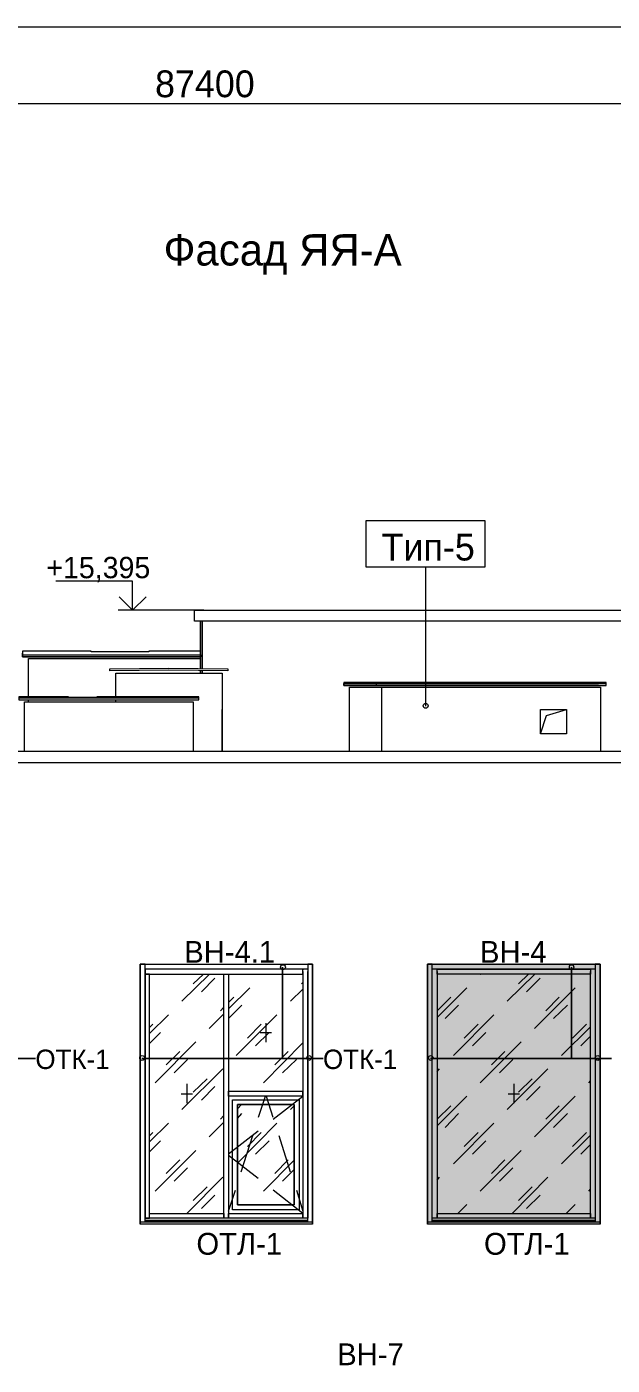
# Model space of a CAD drawing. Header units: millimetres. Extents: x 2294 to 908349, y -83289 to 219220.
# Drawn here: x 359680 to 365989, y 50504 to 64928 of the extents above; entities that cross this region are included whole.
import ezdxf

# ---------------------------------------------------------------- set-up
doc = ezdxf.new("R2010")
doc.units = ezdxf.units.MM
doc.layers.add('PDF _Геометрия', color=7, linetype='Continuous')
doc.layers.add('PDF _Текст', color=7, linetype='Continuous')

msp = doc.modelspace()

# ---------------------------------------------------------------- hatches: boundary and pattern name
at = {"transparency": 33554551}
h = msp.add_hatch(color=3, dxfattribs=at)
h.dxf.hatch_style = 1
h.paths.add_polyline_path([(363997.3, 54838.1), (365855.3, 54838.1), (365855.3, 52031.5), (363997.3, 52031.5)])

# ---------------------------------------------------------------- linework, layer by layer
at = {"layer": 'PDF _Геометрия', "lineweight": 9}
for points in [[(317601.8, 64927.7), (367909.9, 64927.7), (368373.3, 64927.7), (408097.8, 64927.7)], [(317601.8, 64101.5), (408097.8, 64101.5)], [(363979.9, 57605.3), (363979.9, 59104.7)], [(361588.6, 58641.4), (361037.8, 58641.4), (360819.2, 58641.4), (360819.2, 58951.7), (359993, 58951.7)], [(360976.6, 58641.4), (360666.2, 58641.4)], [(374401.7, 58523.3), (361488.1, 58523.3), (361488.1, 58641.4), (374401.7, 58641.4)], [(361553.6, 58011.9), (361553.6, 58523.3)], [(361553.6, 58160.5), (361553.6, 58138.6), (359634.5, 58138.6), (359634.5, 58178)], [(359634.5, 58160.5), (359634.5, 58138.6), (361553.6, 58138.6)], [(360373.3, 58191.1), (360373.3, 58195.5), (360994.1, 58195.5), (360994.1, 58191.1)], [(359700.1, 57705.8), (359700.1, 58121.1), (359805, 58121.1), (361553.6, 58121.1)], [(361553.6, 57963.8), (361553.6, 57990)], [(360640, 57705.8), (360640, 57963.8), (360744.9, 57963.8), (361676, 57963.8), (361785.3, 57963.8), (361785.3, 57120), (361785.3, 57570.3), (361785.3, 57120), (361785.3, 57570.3)], [(365842.1, 57863.2), (363096.8, 57863.2), (363096.8, 57850.1)], [(363096.8, 57841.4), (363096.8, 57828.2), (363096.8, 57850.1), (363446.5, 57850.1), (363446.5, 57828.2), (365925.2, 57828.2), (365925.2, 57850.1)], [(363446.5, 57841.4), (363446.5, 57828.2), (365925.2, 57828.2), (365925.2, 57841.4)], [(364565.6, 57858.8), (365081.5, 57858.8)], [(359595.2, 57697.1), (359595.2, 57675.2), (361536.1, 57675.2), (361536.1, 57697.1)], [(360128.5, 57701.5), (360434.5, 57701.5)], [(365842.1, 57828.2), (363096.8, 57828.2), (365842.1, 57828.2)], [(363158, 57120), (363158, 57810.8), (363267.3, 57810.8), (365671.7, 57810.8)], [(363507.7, 57120), (363507.7, 57810.8), (363617, 57810.8), (365754.7, 57810.8), (365864, 57810.8), (365864, 57120)], [(359595.2, 57684), (359595.2, 57675.2), (361536.1, 57675.2), (361536.1, 57684)], [(359656.4, 57120), (359656.4, 57653.4), (359765.7, 57653.4), (361365.7, 57653.4), (361474.9, 57653.4), (361474.9, 57120)], [(359700.1, 57653.4), (359700.1, 57675.2)], [(360640, 57653.4), (360640, 57675.2)], [(365217, 57308), (365282.6, 57504.7), (365496.8, 57570.3)], [(356452, 56997.6), (356452, 57120), (408360.1, 57120), (408360.1, 56997.6)], [(356452, 57120), (356452, 56997.6), (408360.1, 56997.6), (408360.1, 57120)], [(360954.7, 52049), (360954.7, 52114.6), (360954.7, 53430.4), (360954.7, 52088.4), (361002.8, 52088.4), (361002.8, 53430.4), (361002.8, 54720.1), (360954.7, 54720.1), (360954.7, 53430.4), (360954.7, 54746.3), (360954.7, 54825), (360902.3, 54825), (360902.3, 54746.3), (360902.3, 53430.4), (360902.3, 52114.6), (360902.3, 52035.9), (360902.3, 54825), (362760.2, 54825), (362760.2, 52035.9), (362760.2, 52114.6), (362760.2, 53430.4), (362760.2, 54746.3), (362760.2, 54825), (362707.7, 54825), (362707.7, 54746.3)], [(364102.3, 54746.3), (364102.3, 52088.4), (364049.8, 52088.4), (364049.8, 54746.3), (364049.8, 54825), (363997.3, 54825), (363997.3, 54746.3), (363997.3, 52114.6), (363997.3, 52035.9), (363997.3, 54825), (365859.6, 54825), (365859.6, 52035.9), (365859.6, 52114.6), (365859.6, 54746.3), (365859.6, 54825), (365807.2, 54825), (365807.2, 54746.3), (365807.2, 52088.4), (365754.7, 52088.4), (365754.7, 54746.3)], [(361064, 54720.1), (361064, 54720.1)], [(361352.5, 54427.2), (361649.8, 54720.1)], [(361474.9, 54615.1), (361584.2, 54720.1)], [(361562.4, 54527.7), (361706.6, 54676.3)], [(362655.3, 54746.3), (362655.3, 53430.4), (362655.3, 52088.4), (361855.3, 52088.4), (361855.3, 52140.8), (362655.3, 52140.8)], [(362231.2, 54720.1), (362235.6, 54720.1)], [(362707.7, 52049), (362707.7, 52114.6), (362707.7, 53430.4), (362707.7, 54746.3), (362707.7, 53430.4), (362707.7, 52088.4), (362655.3, 52088.4), (362655.3, 52140.8), (362336.1, 52390)], [(362655.3, 54772.5), (362655.3, 54763.8)], [(364049.8, 52049), (364049.8, 52114.6), (364049.8, 54746.3)], [(365754.7, 54763.8), (365754.7, 54772.5), (365754.7, 54720.1), (364102.3, 54720.1), (364102.3, 54772.5), (365754.7, 54772.5)], [(364102.3, 54763.8), (364102.3, 54772.5)], [(364565.6, 54720.1), (364570, 54720.1)], [(364858.5, 54427.2), (365155.8, 54720.1)], [(364980.9, 54615.1), (365085.9, 54720.1)], [(365064, 54527.7), (365212.6, 54676.3)], [(365737.2, 54720.1), (365737.2, 54720.1)], [(365807.2, 54746.3), (365807.2, 52114.6), (365807.2, 52049)], [(361855.3, 54344.1), (362082.6, 54571.4)], [(362524.1, 54427.2), (362655.3, 54558.3)], [(362642.2, 54615.1), (362655.3, 54628.3)], [(364102.3, 54252.3), (364421.4, 54571.4)], [(365151.4, 54134.3), (365588.6, 54571.4)], [(361855.3, 54414), (361912.1, 54470.9)], [(361855.3, 54239.2), (361999.5, 54383.4)], [(364102.3, 54322.2), (364250.9, 54470.9)], [(364189.7, 54239.2), (364334, 54383.4)], [(365273.8, 54322.2), (365418.1, 54470.9)], [(365356.9, 54239.2), (365505.5, 54383.4)], [(361002.8, 54077.4), (361208.3, 54278.5)], [(361645.4, 54134.3), (361802.8, 54291.6)], [(361767.8, 54322.2), (361802.8, 54361.6)], [(361938.3, 53841.4), (362375.5, 54278.5)], [(364277.1, 53841.4), (364714.3, 54278.5)], [(361002.8, 54143), (361037.8, 54178)], [(361002.8, 53972.5), (361120.8, 54090.5)], [(362060.7, 54029.3), (362205, 54178)], [(362143.8, 53946.3), (362292.4, 54090.5)], [(362196.3, 54090.5), (362318.7, 54090.5)], [(362257.5, 54191.1), (362257.5, 53985.6)], [(364395.2, 54029.3), (364543.8, 54178)], [(364482.6, 53946.3), (364626.9, 54090.5)], [(365444.3, 53841.4), (365754.7, 54151.8)], [(365562.4, 54029.3), (365711, 54178)], [(361064, 53548.5), (361501.2, 53990)], [(362231.2, 53548.5), (362655.3, 53976.9)], [(364565.6, 53548.5), (365007.2, 53990)], [(365649.8, 53946.3), (365754.7, 54051.2)], [(361182.1, 53740.8), (361330.7, 53885.1)], [(362353.6, 53740.8), (362497.9, 53885.1)], [(364688.1, 53740.8), (364832.3, 53885.1)], [(361269.5, 53653.4), (361413.7, 53797.7)], [(361352.5, 53259.9), (361794.1, 53697.1)], [(362436.7, 53653.4), (362585.3, 53797.7)], [(364102.3, 53670.9), (364128.5, 53697.1)], [(364775.5, 53653.4), (364919.7, 53797.7)], [(364858.5, 53259.9), (365295.7, 53697.1)], [(361405, 53535.4), (361405, 53329.9)], [(361474.9, 53447.9), (361623.6, 53592.2)], [(364928.5, 53535.4), (364928.5, 53329.9)], [(364980.9, 53447.9), (365125.2, 53592.2)], [(365737.2, 53548.5), (365754.7, 53570.3)], [(361343.8, 53430.4), (361466.2, 53430.4)], [(361562.4, 53360.5), (361706.6, 53509.1)], [(362655.3, 53404.2), (361855.3, 53404.2), (361855.3, 53456.7), (362655.3, 53456.7)], [(362178.8, 53176.9), (362253.1, 53404.2)], [(362261.8, 53404.2), (362331.8, 53176.9)], [(362336.1, 53155), (362655.3, 53404.2), (362655.3, 53456.7), (362655.3, 53461)], [(364102.3, 53085.1), (364421.4, 53404.2)], [(364867.3, 53430.4), (364989.7, 53430.4)], [(365064, 53360.5), (365212.6, 53509.1)], [(365151.4, 52967.1), (365588.6, 53404.2)], [(361951.4, 53268.7), (361995.2, 53312.4)], [(362524.1, 53259.9), (362563.5, 53299.3)], [(364102.3, 53155), (364250.9, 53299.3)], [(365273.8, 53155), (365418.1, 53299.3)], [(361002.8, 52910.2), (361208.3, 53111.3)], [(361645.4, 52967.1), (361802.8, 53124.4)], [(361767.8, 53155), (361802.8, 53194.4)], [(361951.4, 53163.8), (361999.5, 53216.2)], [(361951.4, 52682.9), (362375.5, 53111.3)], [(364189.7, 53067.6), (364334, 53216.2)], [(364277.1, 52674.2), (364714.3, 53111.3)], [(365356.9, 53067.6), (365505.5, 53216.2)], [(361002.8, 52975.8), (361037.8, 53010.8)], [(362174.4, 53028.3), (361855.3, 52779.1)], [(361990.8, 52586.7), (362117.6, 52980.2)], [(362060.7, 52862.1), (362205, 53010.8)], [(362397.3, 52980.2), (362519.8, 52586.7)], [(364395.2, 52862.1), (364543.8, 53010.8)], [(365444.3, 52674.2), (365754.7, 52984.5)], [(365562.4, 52862.1), (365711, 53010.8)], [(361002.8, 52805.3), (361120.8, 52923.3)], [(361064, 52381.3), (361501.2, 52818.4)], [(362143.8, 52779.1), (362292.4, 52923.3)], [(364482.6, 52779.1), (364626.9, 52923.3)], [(364565.6, 52381.3), (365007.2, 52818.4)], [(365649.8, 52779.1), (365754.7, 52884)], [(361182.1, 52569.2), (361330.7, 52717.9)], [(362174.4, 52516.8), (361855.3, 52766)], [(362231.2, 52381.3), (362563.5, 52713.5)], [(362353.6, 52569.2), (362497.9, 52717.9)], [(364688.1, 52569.2), (364832.3, 52717.9)], [(361269.5, 52486.2), (361413.7, 52630.4)], [(361405, 52140.8), (361794.1, 52529.9)], [(362436.7, 52486.2), (362563.5, 52613)], [(364102.3, 52499.3), (364128.5, 52529.9)], [(364775.5, 52486.2), (364919.7, 52630.4)], [(364911, 52140.8), (365295.7, 52529.9)], [(361474.9, 52280.7), (361623.6, 52425)], [(361855.3, 52162.7), (361929.6, 52390)], [(362585.3, 52390), (362655.3, 52162.7)], [(364980.9, 52280.7), (365125.2, 52425)], [(365737.2, 52381.3), (365754.7, 52403.1)], [(361562.4, 52193.3), (361706.6, 52337.5)], [(362082.6, 52232.6), (362082.6, 52237)], [(364325.2, 52140.8), (364421.4, 52237)], [(365064, 52193.3), (365212.6, 52337.5)], [(365492.4, 52140.8), (365588.6, 52237)], [(362707.7, 52088.4), (360954.7, 52088.4)], [(365807.2, 52088.4), (364049.8, 52088.4)], [(362760.2, 52031.5), (362760.2, 52022.8), (360902.3, 52022.8), (360902.3, 52049), (360902.3, 52053.4)], [(360902.3, 52049), (362760.2, 52049)], [(360902.3, 52022.8), (360902.3, 52031.5)], [(362707.7, 52062.1), (360954.7, 52062.1), (362707.7, 52062.1)], [(362707.7, 52062.1), (360954.7, 52062.1)], [(362760.2, 52053.4), (362760.2, 52049), (362760.2, 52022.8)], [(365859.6, 52031.5), (365859.6, 52022.8), (363997.3, 52022.8), (363997.3, 52049), (363997.3, 52053.4)], [(363997.3, 52049), (365859.6, 52049)], [(363997.3, 52022.8), (363997.3, 52031.5)], [(365807.2, 52062.1), (364049.8, 52062.1), (365807.2, 52062.1)], [(365807.2, 52062.1), (364049.8, 52062.1)], [(365859.6, 52053.4), (365859.6, 52049), (365859.6, 52022.8)]]:
    msp.add_lwpolyline(points, dxfattribs=at)
for points in [[(363337.2, 59607.5), (364618.1, 59607.5), (364618.1, 59104.7), (363337.2, 59104.7)], [(361571.1, 58011.9), (361571.1, 58523.3)], [(359634.5, 58160.5), (361553.6, 58160.5), (361553.6, 58199.8), (360994.1, 58199.8), (360994.1, 58191.1), (360373.3, 58191.1), (360373.3, 58199.8), (359634.5, 58199.8)], [(361212.7, 58016.2), (361846.5, 58007.5), (361846.5, 57985.6), (361212.7, 57994.4), (360574.4, 57985.6), (360574.4, 58007.5)], [(361571.1, 57963.8), (361571.1, 57990)], [(363446.5, 57850.1), (365925.2, 57850.1), (365925.2, 57863.2), (365081.5, 57863.2), (365081.5, 57858.8), (364565.6, 57858.8), (364565.6, 57863.2), (363446.5, 57863.2)], [(359595.2, 57697.1), (361536.1, 57697.1), (361536.1, 57705.8), (360434.5, 57705.8), (360434.5, 57701.5), (360128.5, 57701.5), (360128.5, 57705.8), (359595.2, 57705.8)], [(365496.8, 57570.3), (365496.8, 57308), (365217, 57308), (365217, 57570.3)], [(365496.8, 57570.3), (365496.8, 57308), (365217, 57308), (365217, 57570.3)], [(361829, 54772.5), (360954.7, 54772.5), (360954.7, 54720.1), (361829, 54720.1), (362655.3, 54720.1), (362655.3, 54772.5), (361829, 54772.5), (360976.6, 54772.5), (360954.7, 54772.5), (360954.7, 54825), (360976.6, 54825), (361829, 54825), (362681.5, 54825), (362707.7, 54825), (362707.7, 54772.5), (362681.5, 54772.5)], [(364076, 54825), (365807.2, 54825), (365807.2, 54772.5), (364076, 54772.5), (364049.8, 54772.5), (364049.8, 54825)], [(359774.4, 53810.8), (359341.6, 53810.8), (359341.6, 54794.4), (359341.6, 53810.8), (359774.4, 53810.8), (359621.4, 53810.8), (359774.4, 53810.8), (357824.7, 53810.8)], [(362873.8, 53810.8), (362436.7, 53810.8), (362436.7, 54794.4), (362436.7, 53810.8), (362873.8, 53810.8), (362720.8, 53810.8), (362873.8, 53810.8), (360919.8, 53810.8)], [(361855.3, 52088.4), (361802.8, 52088.4), (361002.8, 52088.4), (361002.8, 52140.8), (361802.8, 52140.8), (361802.8, 52088.4), (361802.8, 53430.4), (361802.8, 54720.1), (361855.3, 54720.1), (361855.3, 53430.4)], [(365982, 53810.8), (365549.3, 53810.8), (365549.3, 54794.4), (365549.3, 53810.8), (365982, 53810.8), (365833.4, 53810.8), (365982, 53810.8), (364032.3, 53810.8)], [(361899, 53364.9), (362615.9, 53364.9), (362615.9, 52180.2), (361899, 52180.2)], [(362615.9, 53364.9), (362615.9, 52180.2), (361899, 52180.2), (361899, 53364.9)], [(362563.5, 53312.4), (361951.4, 53312.4), (361951.4, 52232.6), (362563.5, 52232.6)], [(361951.4, 52232.6), (361951.4, 53312.4), (362563.5, 53312.4), (362563.5, 52232.6)], [(365754.7, 52088.4), (364102.3, 52088.4), (364102.3, 52140.8), (365754.7, 52140.8)]]:
    msp.add_lwpolyline(points, close=True, dxfattribs=at)
at = {"layer": 'PDF _Геометрия', "lineweight": 18}
msp.add_lwpolyline([(360967.8, 58785.6), (360819.2, 58641.4), (360674.9, 58785.6)], dxfattribs=at)
at = {"layer": 'PDF _Геометрия', "lineweight": 9}
for points in [[(363953.6, 57609.7), (363953.6, 57627.2), (363962.4, 57635.9), (363979.9, 57635.9)], [(363953.6, 57609.7), (363953.6, 57627.2), (363962.4, 57635.9), (363979.9, 57635.9)], [(363979.9, 57583.4), (363962.4, 57583.4), (363953.6, 57596.6), (363953.6, 57609.7)], [(363979.9, 57583.4), (363962.4, 57583.4), (363953.6, 57596.6), (363953.6, 57609.7)], [(363979.9, 57635.9), (363993, 57635.9), (364006.1, 57627.2), (364006.1, 57609.7)], [(363979.9, 57635.9), (363993, 57635.9), (364006.1, 57627.2), (364006.1, 57609.7)], [(364006.1, 57609.7), (364006.1, 57596.6), (363993, 57583.4), (363979.9, 57583.4)], [(364006.1, 57609.7), (364006.1, 57596.6), (363993, 57583.4), (363979.9, 57583.4)], [(362414.8, 54794.4), (362414.8, 54811.9), (362423.6, 54820.6), (362441.1, 54820.6)], [(362414.8, 54794.4), (362414.8, 54811.9), (362423.6, 54820.6), (362441.1, 54820.6)], [(362414.8, 54794.4), (362414.8, 54811.9), (362423.6, 54820.6), (362441.1, 54820.6)], [(362414.8, 54794.4), (362414.8, 54811.9), (362423.6, 54820.6), (362441.1, 54820.6)], [(362441.1, 54820.6), (362454.2, 54820.6), (362467.3, 54811.9), (362467.3, 54794.4)], [(362441.1, 54820.6), (362454.2, 54820.6), (362467.3, 54811.9), (362467.3, 54794.4)], [(362441.1, 54820.6), (362454.2, 54820.6), (362467.3, 54811.9), (362467.3, 54794.4)], [(362441.1, 54820.6), (362454.2, 54820.6), (362467.3, 54811.9), (362467.3, 54794.4)], [(365527.4, 54794.4), (365527.4, 54811.9), (365536.1, 54820.6), (365549.3, 54820.6)], [(365527.4, 54794.4), (365527.4, 54811.9), (365536.1, 54820.6), (365549.3, 54820.6)], [(365527.4, 54794.4), (365527.4, 54811.9), (365536.1, 54820.6), (365549.3, 54820.6)], [(365527.4, 54794.4), (365527.4, 54811.9), (365536.1, 54820.6), (365549.3, 54820.6)], [(365549.3, 54820.6), (365562.4, 54820.6), (365575.5, 54811.9), (365575.5, 54794.4)], [(365549.3, 54820.6), (365562.4, 54820.6), (365575.5, 54811.9), (365575.5, 54794.4)], [(365549.3, 54820.6), (365562.4, 54820.6), (365575.5, 54811.9), (365575.5, 54794.4)], [(365549.3, 54820.6), (365562.4, 54820.6), (365575.5, 54811.9), (365575.5, 54794.4)], [(362441.1, 54768.1), (362423.6, 54768.1), (362414.8, 54781.3), (362414.8, 54794.4)], [(362441.1, 54768.1), (362423.6, 54768.1), (362414.8, 54781.3), (362414.8, 54794.4)], [(362441.1, 54768.1), (362423.6, 54768.1), (362414.8, 54781.3), (362414.8, 54794.4)], [(362441.1, 54768.1), (362423.6, 54768.1), (362414.8, 54781.3), (362414.8, 54794.4)], [(362467.3, 54794.4), (362467.3, 54781.3), (362454.2, 54768.1), (362441.1, 54768.1)], [(362467.3, 54794.4), (362467.3, 54781.3), (362454.2, 54768.1), (362441.1, 54768.1)], [(362467.3, 54794.4), (362467.3, 54781.3), (362454.2, 54768.1), (362441.1, 54768.1)], [(362467.3, 54794.4), (362467.3, 54781.3), (362454.2, 54768.1), (362441.1, 54768.1)], [(365549.3, 54768.1), (365536.1, 54768.1), (365527.4, 54781.3), (365527.4, 54794.4)], [(365549.3, 54768.1), (365536.1, 54768.1), (365527.4, 54781.3), (365527.4, 54794.4)], [(365549.3, 54768.1), (365536.1, 54768.1), (365527.4, 54781.3), (365527.4, 54794.4)], [(365549.3, 54768.1), (365536.1, 54768.1), (365527.4, 54781.3), (365527.4, 54794.4)], [(365575.5, 54794.4), (365575.5, 54781.3), (365562.4, 54768.1), (365549.3, 54768.1)], [(365575.5, 54794.4), (365575.5, 54781.3), (365562.4, 54768.1), (365549.3, 54768.1)], [(365575.5, 54794.4), (365575.5, 54781.3), (365562.4, 54768.1), (365549.3, 54768.1)], [(365575.5, 54794.4), (365575.5, 54781.3), (365562.4, 54768.1), (365549.3, 54768.1)], [(360897.9, 53815.1), (360897.9, 53832.6), (360906.6, 53841.4), (360924.1, 53841.4)], [(360897.9, 53815.1), (360897.9, 53832.6), (360906.6, 53841.4), (360924.1, 53841.4)], [(360897.9, 53815.1), (360897.9, 53832.6), (360906.6, 53841.4), (360924.1, 53841.4)], [(360897.9, 53815.1), (360897.9, 53832.6), (360906.6, 53841.4), (360924.1, 53841.4)], [(360924.1, 53788.9), (360906.6, 53788.9), (360897.9, 53802), (360897.9, 53815.1)], [(360924.1, 53788.9), (360906.6, 53788.9), (360897.9, 53802), (360897.9, 53815.1)], [(360924.1, 53788.9), (360906.6, 53788.9), (360897.9, 53802), (360897.9, 53815.1)], [(360924.1, 53788.9), (360906.6, 53788.9), (360897.9, 53802), (360897.9, 53815.1)], [(360924.1, 53841.4), (360937.2, 53841.4), (360950.4, 53832.6), (360950.4, 53815.1)], [(360924.1, 53841.4), (360937.2, 53841.4), (360950.4, 53832.6), (360950.4, 53815.1)], [(360924.1, 53841.4), (360937.2, 53841.4), (360950.4, 53832.6), (360950.4, 53815.1)], [(360924.1, 53841.4), (360937.2, 53841.4), (360950.4, 53832.6), (360950.4, 53815.1)], [(360950.4, 53815.1), (360950.4, 53802), (360937.2, 53788.9), (360924.1, 53788.9)], [(360950.4, 53815.1), (360950.4, 53802), (360937.2, 53788.9), (360924.1, 53788.9)], [(360950.4, 53815.1), (360950.4, 53802), (360937.2, 53788.9), (360924.1, 53788.9)], [(360950.4, 53815.1), (360950.4, 53802), (360937.2, 53788.9), (360924.1, 53788.9)], [(362699, 53815.1), (362699, 53832.6), (362707.7, 53841.4), (362720.8, 53841.4)], [(362699, 53815.1), (362699, 53832.6), (362707.7, 53841.4), (362720.8, 53841.4)], [(362699, 53815.1), (362699, 53832.6), (362707.7, 53841.4), (362720.8, 53841.4)], [(362699, 53815.1), (362699, 53832.6), (362707.7, 53841.4), (362720.8, 53841.4)], [(362720.8, 53788.9), (362707.7, 53788.9), (362699, 53802), (362699, 53815.1)], [(362720.8, 53788.9), (362707.7, 53788.9), (362699, 53802), (362699, 53815.1)], [(362720.8, 53788.9), (362707.7, 53788.9), (362699, 53802), (362699, 53815.1)], [(362720.8, 53788.9), (362707.7, 53788.9), (362699, 53802), (362699, 53815.1)], [(362720.8, 53841.4), (362734, 53841.4), (362747.1, 53832.6), (362747.1, 53815.1)], [(362720.8, 53841.4), (362734, 53841.4), (362747.1, 53832.6), (362747.1, 53815.1)], [(362720.8, 53841.4), (362734, 53841.4), (362747.1, 53832.6), (362747.1, 53815.1)], [(362720.8, 53841.4), (362734, 53841.4), (362747.1, 53832.6), (362747.1, 53815.1)], [(362747.1, 53815.1), (362747.1, 53802), (362734, 53788.9), (362720.8, 53788.9)], [(362747.1, 53815.1), (362747.1, 53802), (362734, 53788.9), (362720.8, 53788.9)], [(362747.1, 53815.1), (362747.1, 53802), (362734, 53788.9), (362720.8, 53788.9)], [(362747.1, 53815.1), (362747.1, 53802), (362734, 53788.9), (362720.8, 53788.9)], [(364010.5, 53815.1), (364010.5, 53832.6), (364019.2, 53841.4), (364032.3, 53841.4)], [(364010.5, 53815.1), (364010.5, 53832.6), (364019.2, 53841.4), (364032.3, 53841.4)], [(364010.5, 53815.1), (364010.5, 53832.6), (364019.2, 53841.4), (364032.3, 53841.4)], [(364010.5, 53815.1), (364010.5, 53832.6), (364019.2, 53841.4), (364032.3, 53841.4)], [(364032.3, 53788.9), (364019.2, 53788.9), (364010.5, 53802), (364010.5, 53815.1)], [(364032.3, 53788.9), (364019.2, 53788.9), (364010.5, 53802), (364010.5, 53815.1)], [(364032.3, 53788.9), (364019.2, 53788.9), (364010.5, 53802), (364010.5, 53815.1)], [(364032.3, 53788.9), (364019.2, 53788.9), (364010.5, 53802), (364010.5, 53815.1)], [(364032.3, 53841.4), (364045.4, 53841.4), (364058.5, 53832.6), (364058.5, 53815.1)], [(364032.3, 53841.4), (364045.4, 53841.4), (364058.5, 53832.6), (364058.5, 53815.1)], [(364032.3, 53841.4), (364045.4, 53841.4), (364058.5, 53832.6), (364058.5, 53815.1)], [(364032.3, 53841.4), (364045.4, 53841.4), (364058.5, 53832.6), (364058.5, 53815.1)], [(364058.5, 53815.1), (364058.5, 53802), (364045.4, 53788.9), (364032.3, 53788.9)], [(364058.5, 53815.1), (364058.5, 53802), (364045.4, 53788.9), (364032.3, 53788.9)], [(364058.5, 53815.1), (364058.5, 53802), (364045.4, 53788.9), (364032.3, 53788.9)], [(364058.5, 53815.1), (364058.5, 53802), (364045.4, 53788.9), (364032.3, 53788.9)], [(365807.2, 53815.1), (365807.2, 53832.6), (365815.9, 53841.4), (365833.4, 53841.4)], [(365807.2, 53815.1), (365807.2, 53832.6), (365815.9, 53841.4), (365833.4, 53841.4)], [(365807.2, 53815.1), (365807.2, 53832.6), (365815.9, 53841.4), (365833.4, 53841.4)], [(365807.2, 53815.1), (365807.2, 53832.6), (365815.9, 53841.4), (365833.4, 53841.4)], [(365833.4, 53788.9), (365815.9, 53788.9), (365807.2, 53802), (365807.2, 53815.1)], [(365833.4, 53788.9), (365815.9, 53788.9), (365807.2, 53802), (365807.2, 53815.1)], [(365833.4, 53788.9), (365815.9, 53788.9), (365807.2, 53802), (365807.2, 53815.1)], [(365833.4, 53788.9), (365815.9, 53788.9), (365807.2, 53802), (365807.2, 53815.1)], [(365833.4, 53841.4), (365846.5, 53841.4), (365859.6, 53832.6), (365859.6, 53815.1)], [(365833.4, 53841.4), (365846.5, 53841.4), (365859.6, 53832.6), (365859.6, 53815.1)], [(365833.4, 53841.4), (365846.5, 53841.4), (365859.6, 53832.6), (365859.6, 53815.1)], [(365833.4, 53841.4), (365846.5, 53841.4), (365859.6, 53832.6), (365859.6, 53815.1)], [(365859.6, 53815.1), (365859.6, 53802), (365846.5, 53788.9), (365833.4, 53788.9)], [(365859.6, 53815.1), (365859.6, 53802), (365846.5, 53788.9), (365833.4, 53788.9)], [(365859.6, 53815.1), (365859.6, 53802), (365846.5, 53788.9), (365833.4, 53788.9)], [(365859.6, 53815.1), (365859.6, 53802), (365846.5, 53788.9), (365833.4, 53788.9)]]:
    msp.add_open_spline(points, degree=3, dxfattribs=at)

# ---------------------------------------------------------------- texts
at = {"layer": 'PDF _Текст', "attachment_point": 4, "style": ''}
for s, insert, char_height in [('87400', (361062.8, 64310.8), 288.74), ('Фасад ЯЯ-А', (361154.6, 62474.9), 337.88), ('Тип-5', (363502.1, 59318.8), 289.45), ('+15,395', (359891.2, 59078.8), 229.97), ('ВН-4.1', (361377.6, 54958.4), 235.29), ('ВН-4', (364564.4, 54958.4), 235.29), ('ОТК-1', (359773.2, 53799.4), 209.3), ('ОТК-1', (362872.6, 53799.4), 209.3), ('ОТЛ-1', (361508.5, 51810.9), 235.29), ('ОТЛ-1', (364607.6, 51810.9), 235.29), ('ВН-7', (363025.6, 50621.9), 235.29)]:
    msp.add_mtext(s, dxfattribs=dict(at, insert=insert, char_height=char_height))

doc.saveas('drawing.dxf')
